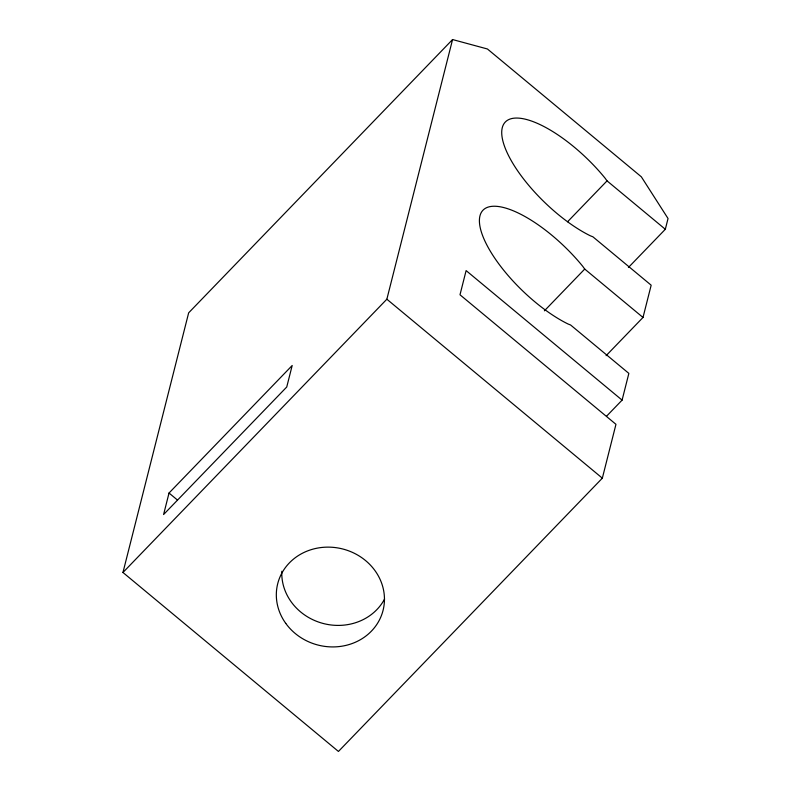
<?xml version="1.0" encoding="UTF-8"?>
<svg xmlns="http://www.w3.org/2000/svg" width="791" height="791" viewBox="0 0 791 791"><rect width="100%" height="100%" fill="white"/><g stroke="black" fill="none" stroke-linecap="round" stroke-linejoin="round"><path stroke-width="1.19" d="M606.638 416.125L622.092 400.127L466.117 270.591L459.996 294.786L615.962 424.322L602.337 478.169L338.439 751.45L122.961 572.486L188.663 312.831L452.561 39.55L487.424 48.983L641.343 176.818L668.039 218.514L665.32 229.271L628.42 267.487M169.027 493.03L163.589 514.536L286.738 387.007L292.186 365.501L169.027 493.03L177.421 500.001M122.961 572.486L386.858 299.206L452.561 39.55M622.092 400.127L628.855 373.382L570.578 324.982L568.086 324.013A84.222 30.473 44 0 1 479.959 215.884A84.222 30.473 44 0 1 582.7 266.27L584.727 269.059L643.004 317.458L606.104 355.673M643.004 317.458L651.171 285.195L592.894 236.796L590.402 235.827A84.222 30.473 44 0 1 502.275 127.697A84.222 30.473 44 0 1 605.016 178.084L607.043 180.872L665.32 229.271M567.572 221.757L607.043 180.872M544.396 310.833L584.727 269.059M386.858 299.206L602.337 478.169M384.584 599.014A54.332 49.596 14.2 0 1 322.738 623.357A54.332 49.596 14.2 0 1 281.823 571.25M285.778 623.397A54.332 49.596 14.2 0 0 379.146 620.52A54.332 49.596 14.2 0 0 326.248 547.154A54.332 49.596 14.2 0 0 285.778 623.397"/></g></svg>
